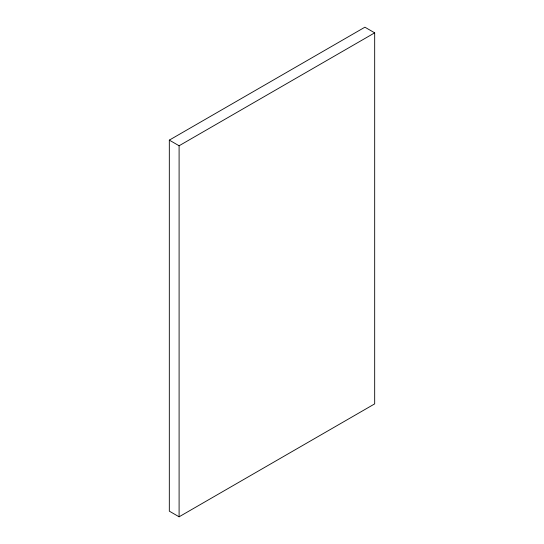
<?xml version="1.0" encoding="UTF-8"?>
<svg xmlns="http://www.w3.org/2000/svg" width="544" height="544" viewBox="0 0 544 544"><rect width="100%" height="100%" fill="white"/><g stroke="black" fill="none" stroke-linecap="round" stroke-linejoin="round"><path stroke-width="0.82" d="M169.32 140.121L364.902 27.2L374.68 32.844L374.68 403.879L179.098 516.8L169.32 511.156L169.32 140.121L179.098 145.765L374.68 32.844M179.098 145.765L179.098 516.8"/></g></svg>
